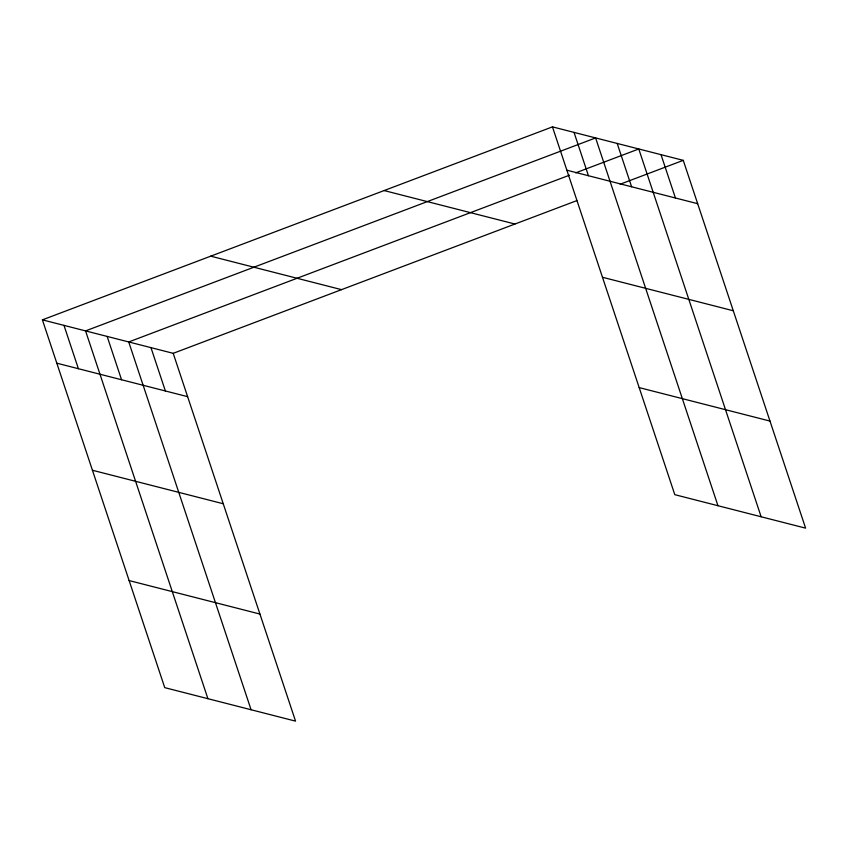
<?xml version="1.0" encoding="UTF-8"?>
<svg xmlns="http://www.w3.org/2000/svg" width="848" height="848" viewBox="0 0 848 848"><rect width="100%" height="100%" fill="white"/><g stroke="black" fill="none" stroke-linecap="round" stroke-linejoin="round"><path stroke-width="1.27" d="M42.4 319.855L173.204 353.33L295.549 721.129L164.745 687.643L42.4 319.855L552.451 126.871L683.255 160.357L805.6 528.145L674.796 494.67L552.451 126.871M569.474 175.197L128.726 341.956L251.072 709.744M575.665 172.854L638.777 148.972L761.133 516.761M173.204 353.33L576.82 200.626M620.132 184.228L683.255 160.357M566.867 170.204L697.671 203.69M384.133 190.556L514.937 224.031M602.483 277.275L733.287 310.76M210.717 256.17L341.521 289.645M639.18 387.6L769.984 421.074M56.816 363.188L187.62 396.663M92.432 470.258L223.236 503.744M129.129 580.573L259.933 614.058M661.016 154.665L675.432 197.997M617.196 143.45L631.612 186.783M717.959 505.715L595.614 137.927L85.563 330.9L207.908 698.699M574.032 132.394L588.448 175.737M150.965 347.638L165.381 390.981M107.145 336.423L121.561 379.766M63.982 325.378L78.398 368.71"/></g></svg>
